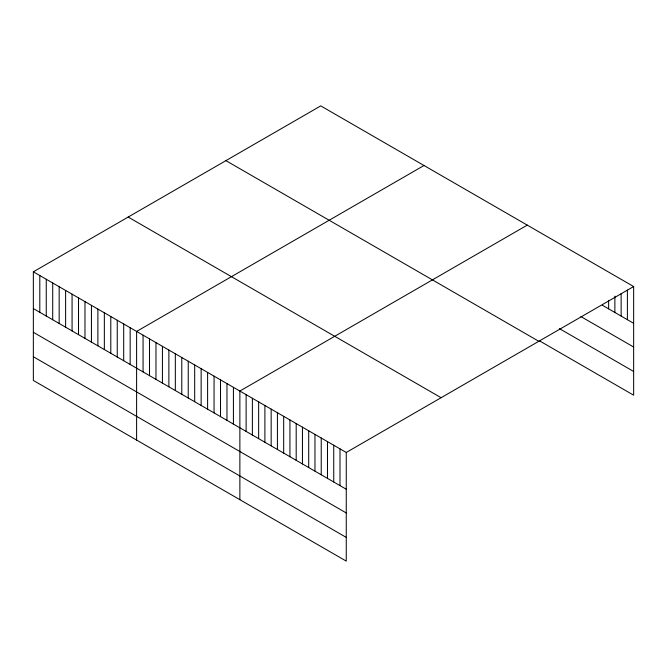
<?xml version="1.0" encoding="UTF-8"?>
<svg xmlns="http://www.w3.org/2000/svg" width="667" height="667" viewBox="0 0 667 667"><rect width="100%" height="100%" fill="white"/><g stroke="black" fill="none" stroke-linecap="round" stroke-linejoin="round"><path stroke-width="1" d="M33.35 271.811L346.256 452.468L346.256 561.114L33.35 380.457L33.35 271.811L320.744 105.886L633.65 286.543L633.65 395.189L539.778 340.995M424.004 165.499L136.61 331.424L136.61 440.078M527.264 225.121L239.87 391.045L239.87 499.691M346.256 452.468L633.65 286.543M602.359 305.236L633.65 323.303M580.907 316.575L633.65 347.023M559.446 328.623L633.65 371.469M225.905 160.639L538.811 341.296M128.189 217.058L441.095 397.707M33.35 308.571L346.256 489.228M33.35 332.299L346.256 512.948M33.35 356.737L346.256 537.394M627.389 290.078L627.389 319.693M621.135 293.613L621.135 316.075M614.874 296.123L614.874 312.464M608.621 300.684L608.621 308.854M339.995 448.849L339.995 485.618M333.742 445.239L333.742 481.999M327.48 441.629L327.48 478.389M321.227 438.011L321.227 474.779M314.966 434.4L314.966 471.16M308.704 430.79L308.704 467.55M302.451 427.172L302.451 463.94M296.19 423.562L296.19 460.322M289.937 419.952L289.937 456.712M283.675 416.333L283.675 453.101M277.414 412.723L277.414 449.483M271.161 409.113L271.161 445.873M264.899 405.494L264.899 442.254M258.646 401.884L258.646 438.644M252.384 398.274L252.384 435.034M246.123 394.656L246.123 431.416M233.417 387.319L233.417 424.079M226.963 383.592L226.963 420.352M220.51 379.865L220.51 416.625M214.057 376.138L214.057 412.898M207.604 372.411L207.604 409.179M201.142 368.684L201.142 405.453M194.689 364.966L194.689 401.726M188.236 361.239L188.236 397.999M181.783 357.512L181.783 394.272M175.329 353.785L175.329 390.545M168.876 350.058L168.876 386.818M162.423 346.331L162.423 383.091M155.97 342.605L155.97 379.365M149.516 338.878L149.516 375.646M143.063 335.151L143.063 371.919M130.157 327.705L130.157 364.465M123.703 323.979L123.703 360.739M117.25 320.252L117.25 357.012M110.797 316.525L110.797 353.285M104.344 312.798L104.344 349.558M97.891 309.071L97.891 345.831M91.437 305.344L91.437 342.104M84.976 301.617L84.976 338.386M78.523 297.891L78.523 334.659M72.069 294.164L72.069 330.932M65.616 290.445L65.616 327.205M59.163 286.718L59.163 323.478M52.71 282.991L52.71 319.751M46.256 279.265L46.256 316.025M39.803 275.538L39.803 312.298"/></g></svg>
